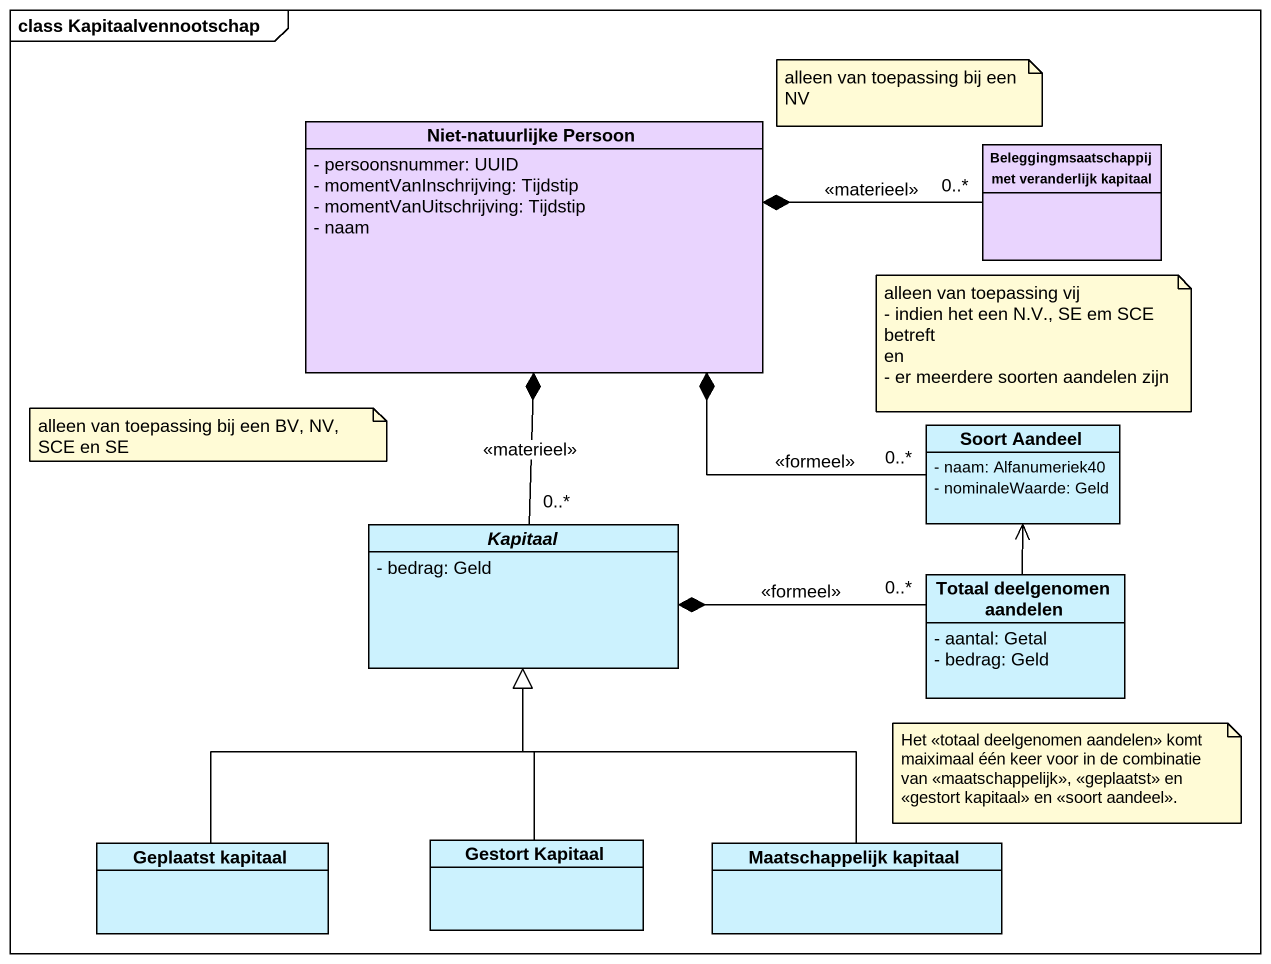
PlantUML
@startuml
mainframe class Kapitaalvennootschap
hide circle
hide empty members
skinparam classAttributeIconSize 0
class "Niet-natuurlijke Persoon" as Niet_natuurlijke_Persoon #E9D4FE {
  - persoonsnummer: UUID
  - momentVanInschrijving: Tijdstip
  - momentVanUitschrijving: Tijdstip
  - naam
}
class "Beleggingmsaatschappij met veranderlijk kapitaal" as Beleggingmsaatschappij_met #E9D4FE
class "Soort Aandeel" as Soort_Aandeel #CCF2FE {
  - naam: Alfanumeriek40
  - nominaleWaarde: Geld
}
abstract class Kapitaal #CCF2FE {
  - bedrag: Geld
}
class "Totaal deelgenomen aandelen" as Totaal_deelgenomen_aandelen #CCF2FE {
  - aantal: Getal
  - bedrag: Geld
}
class "Geplaatst kapitaal" as Geplaatst_kapitaal #CCF2FE
class "Gestort Kapitaal" as Gestort_Kapitaal #CCF2FE
class "Maatschappelijk kapitaal" as Maatschappelijk_kapitaal #CCF2FE
Beleggingmsaatschappij_met "0..*" -left-* Niet_natuurlijke_Persoon : <<materieel>>
Soort_Aandeel "0..*" -left-* Niet_natuurlijke_Persoon : <<formeel>>
Kapitaal "0..*" -up-* Niet_natuurlijke_Persoon : <<materieel>>
Totaal_deelgenomen_aandelen -up-> Soort_Aandeel
Totaal_deelgenomen_aandelen "0..*" -left-* Kapitaal : <<formeel>>
Geplaatst_kapitaal -up-|> Kapitaal
Gestort_Kapitaal -up-|> Kapitaal
Maatschappelijk_kapitaal -up-|> Kapitaal
note as N1
  alleen van toepassing bij een NV
end note
note as N2
  alleen van toepassing vij
  - indien het een N.V., SE em SCE betreft
  en
  - er meerdere soorten aandelen zijn
end note
note as N3
  alleen van toepassing bij een BV, NV, SCE en SE
end note
note as N4
  Het <<totaal deelgenomen aandelen>> komt maiximaal één keer voor in de combinatie van <<maatschappelijk>>, <<geplaatst>> en <<gestort kapitaal>> en <<soort aandeel>>.
end note
@enduml
